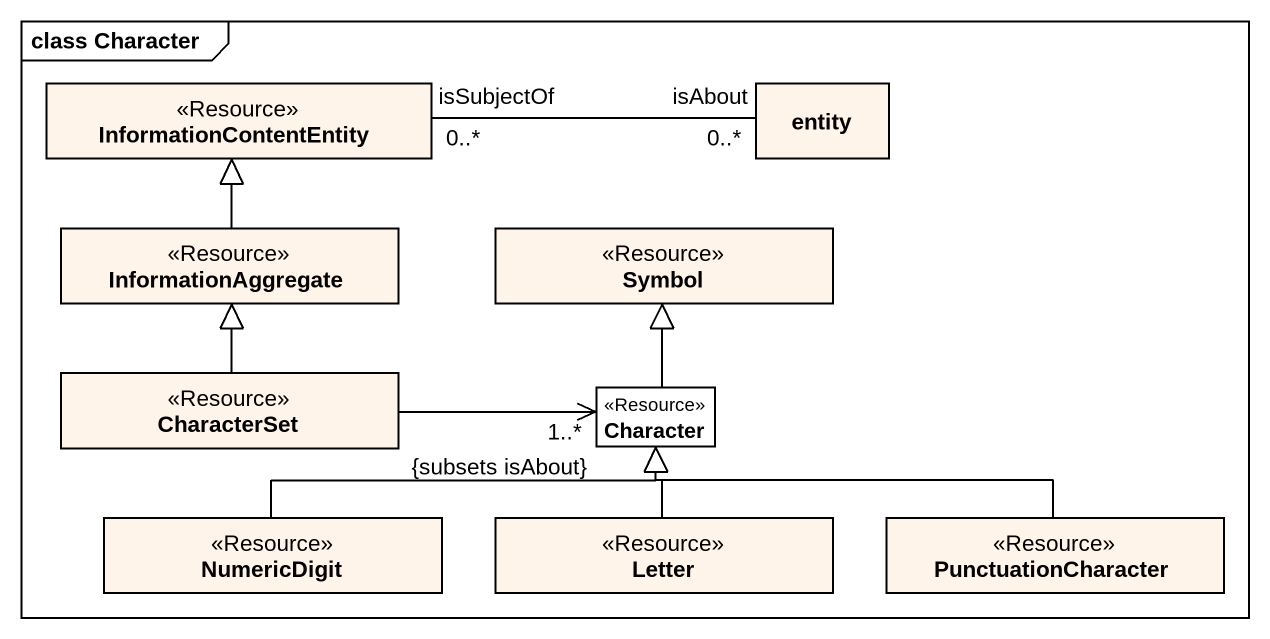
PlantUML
@startuml
mainframe class Character
hide circle
hide empty members
class InformationContentEntity <<Resource>> #FFF4EA
class "entity" as entity_ #FFF4EA
class InformationAggregate <<Resource>> #FFF4EA
class Symbol <<Resource>> #FFF4EA
class CharacterSet <<Resource>> #FFF4EA
class Character <<Resource>>
class NumericDigit <<Resource>> #FFF4EA
class Letter <<Resource>> #FFF4EA
class PunctuationCharacter <<Resource>> #FFF4EA
InformationContentEntity "isSubjectOf\n0..*" -right- "isAbout\n0..*" entity_
InformationAggregate -up-|> InformationContentEntity
CharacterSet -up-|> InformationAggregate
CharacterSet -right-> "1..*\n{subsets isAbout}" Character
Character -up-|> Symbol
NumericDigit -right-|> Character
Letter -up-|> Character
PunctuationCharacter -left-|> Character
@enduml
